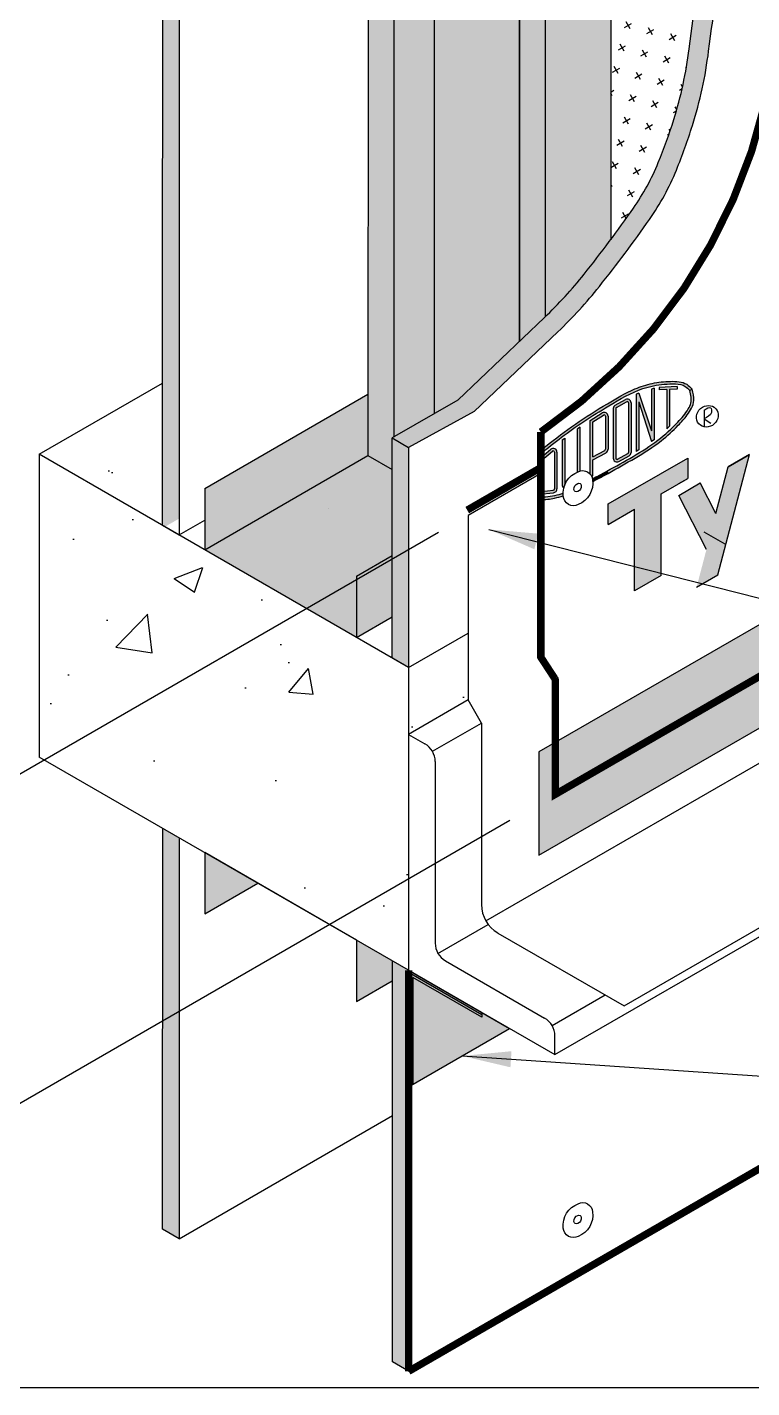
# Model space of a CAD drawing. Extents: x 0 to 51, y 0 to 66.
# Drawn here: x 11.48 to 20.35, y 35.42 to 52.07 of the extents above; entities that cross this region are included whole.
import ezdxf

# ---------------------------------------------------------------- set-up
doc = ezdxf.new("R2010")
doc.units = 0
doc.header["$LTSCALE"] = 1.5
doc.header["$MEASUREMENT"] = 0
doc.linetypes.add('DASHED', pattern=[0.75, 0.5, -0.25])
for name, color, linetype in [('DUPONTLOGO', 242, 'CONTINUOUS'), ('FASTENING', 7, 'CONTINUOUS'), ('FLASHING', 124, 'CONTINUOUS'), ('INSULATION', 40, 'CONTINUOUS'), ('SEALANT', 252, 'CONTINUOUS'), ('STRAIGHTFLASH', 253, 'CONTINUOUS'), ('STRUCTURE', 252, 'CONTINUOUS'), ('STRUCTURE_SHADING', 254, 'CONTINUOUS'), ('TEXT', 7, 'CONTINUOUS'), ('TITLE', 7, 'CONTINUOUS'), ('TYVEK', 160, 'DASHED'), ('TYVEK_TAPE', 130, 'CONTINUOUS'), ('TYVEK_TEXT', 182, 'CONTINUOUS')]:
    doc.layers.add(name, color=color, linetype=linetype)
doc.styles.add('DETAILS', font='sanss___.ttf', dxfattribs={"height": 1})
doc.dimstyles.new('TYVEKDETAILS', dxfattribs={"dimscale": 6, "dimtxt": 1.5, "dimasz": 0.1, "dimexe": 0.75, "dimexo": 0.75, "dimgap": 0.75, "dimtad": 0, "dimtih": 1, "dimtoh": 1, "dimdec": 4, "dimzin": 0, "dimtxsty": 'DETAILS', "dimcen": 0.0625, "dimazin": 3, "dimtfac": 1, "dimtdec": 4, "dimtofl": 0, "dimtmove": 0, "dimatfit": 3, "dimtolj": 1, "dimtzin": 0})

# ---------------------------------------------------------------- blocks, each defined once
blk = doc.blocks.new('A$C1409495A')
at = {"layer": 'DUPONTLOGO', "color": 242}
for p, q in [((0.234, 0.524), (0.234, 0)), ((0.234, 0.262), (0.441, 0.129))]:
    blk.add_line(p, q, dxfattribs=at)
blk.add_ellipse((0.334, 0.336), major_axis=(0.26, 0.232), ratio=0.903174, dxfattribs=at)
blk.add_spline([(0.234, 0.524), (0.435, 0.597), (0.456, 0.456), (0.234, 0.262)], degree=3, dxfattribs=at)

msp = doc.modelspace()

# ---------------------------------------------------------------- hatches: boundary and pattern name
at = {"layer": 'DUPONTLOGO'}
for points in [[(17.768, 46.888), (17.768, 46.847), (17.768, 46.847), (17.773, 46.851), (17.777, 46.855), (17.781, 46.859), (17.786, 46.863), (17.79, 46.867), (17.795, 46.871), (17.799, 46.875), (17.804, 46.879), (17.809, 46.883), (17.813, 46.886), (17.818, 46.89), (17.822, 46.894), (17.827, 46.898), (17.831, 46.902), (17.836, 46.906), (17.841, 46.91), (17.845, 46.914), (17.85, 46.917), (17.854, 46.921), (17.859, 46.925), (17.864, 46.929), (17.868, 46.933), (17.873, 46.936), (17.878, 46.94), (17.882, 46.944), (17.887, 46.948), (17.892, 46.951), (17.896, 46.955), (17.901, 46.959), (17.906, 46.963), (17.91, 46.966), (17.915, 46.97), (17.92, 46.974), (17.924, 46.977), (17.929, 46.981), (17.934, 46.985), (17.938, 46.988), (17.943, 46.992), (17.948, 46.996), (17.952, 46.999), (17.957, 47.003), (17.962, 47.006), (17.966, 47.01), (17.971, 47.014), (17.976, 47.017), (17.98, 47.021), (17.985, 47.024), (17.99, 47.028), (17.994, 47.031), (17.999, 47.035), (18.003, 47.039), (18.008, 47.042), (18.013, 47.046), (18.017, 47.049), (18.022, 47.053), (18.026, 47.056), (18.031, 47.06), (18.036, 47.063), (18.04, 47.066), (18.045, 47.07), (18.049, 47.073), (18.054, 47.077), (18.058, 47.08), (18.063, 47.084), (18.068, 47.087), (18.072, 47.091), (18.077, 47.094), (18.081, 47.097), (18.086, 47.101), (18.091, 47.104), (18.095, 47.108), (18.1, 47.111), (18.105, 47.114), (18.109, 47.118), (18.114, 47.121), (18.118, 47.124), (18.123, 47.128), (18.128, 47.131), (18.132, 47.134), (18.137, 47.138), (18.142, 47.141), (18.146, 47.144), (18.151, 47.148), (18.155, 47.151), (18.16, 47.154), (18.165, 47.158), (18.169, 47.161), (18.174, 47.164), (18.179, 47.167), (18.184, 47.171), (18.188, 47.174), (18.193, 47.177), (18.198, 47.18), (18.202, 47.184), (18.207, 47.187), (18.212, 47.19), (18.216, 47.193), (18.221, 47.197), (18.226, 47.2), (18.231, 47.203), (18.235, 47.206), (18.24, 47.209), (18.245, 47.213), (18.25, 47.216), (18.254, 47.219), (18.259, 47.222), (18.264, 47.225), (18.269, 47.229), (18.274, 47.232), (18.278, 47.235), (18.283, 47.238), (18.288, 47.241), (18.293, 47.244), (18.298, 47.248), (18.302, 47.251), (18.307, 47.254), (18.312, 47.257), (18.317, 47.26), (18.322, 47.263), (18.327, 47.267), (18.332, 47.27), (18.336, 47.273), (18.341, 47.276), (18.346, 47.279), (18.351, 47.282), (18.356, 47.285), (18.361, 47.288), (18.366, 47.292), (18.371, 47.295), (18.376, 47.298), (18.38, 47.301), (18.385, 47.304), (18.39, 47.307), (18.395, 47.31), (18.4, 47.313), (18.405, 47.316), (18.41, 47.32), (18.415, 47.323), (18.42, 47.326), (18.425, 47.329), (18.43, 47.332), (18.435, 47.335), (18.44, 47.338), (18.445, 47.341), (18.45, 47.344), (18.455, 47.347), (18.459, 47.35), (18.464, 47.353), (18.469, 47.357), (18.474, 47.36), (18.479, 47.363), (18.484, 47.366), (18.489, 47.369), (18.494, 47.372), (18.499, 47.375), (18.504, 47.378), (18.509, 47.381), (18.514, 47.384), (18.519, 47.387), (18.524, 47.39), (18.529, 47.393), (18.534, 47.396), (18.539, 47.399), (18.544, 47.402), (18.549, 47.406), (18.554, 47.409), (18.559, 47.412), (18.564, 47.415), (18.569, 47.418), (18.574, 47.421), (18.579, 47.424), (18.584, 47.427), (18.589, 47.43), (18.594, 47.433), (18.599, 47.436), (18.603, 47.438), (18.607, 47.441), (18.61, 47.443), (18.614, 47.445), (18.618, 47.447), (18.621, 47.449), (18.625, 47.452), (18.629, 47.454), (18.633, 47.456), (18.636, 47.458), (18.64, 47.46), (18.644, 47.463), (18.648, 47.465), (18.651, 47.467), (18.655, 47.469), (18.659, 47.471), (18.663, 47.474), (18.666, 47.476), (18.67, 47.478), (18.674, 47.48), (18.678, 47.482), (18.681, 47.485), (18.685, 47.487), (18.689, 47.489), (18.692, 47.491), (18.696, 47.493), (18.7, 47.495), (18.704, 47.498), (18.707, 47.5), (18.711, 47.502), (18.715, 47.504), (18.719, 47.506), (18.722, 47.508), (18.726, 47.51), (18.73, 47.513), (18.734, 47.515), (18.738, 47.517), (18.741, 47.519), (18.745, 47.521), (18.749, 47.523), (18.753, 47.525), (18.756, 47.527), (18.76, 47.529), (18.764, 47.531), (18.768, 47.533), (18.771, 47.536), (18.775, 47.538), (18.779, 47.54), (18.783, 47.542), (18.787, 47.544), (18.79, 47.546), (18.794, 47.548), (18.798, 47.55), (18.802, 47.552), (18.805, 47.554), (18.809, 47.556), (18.813, 47.558), (18.817, 47.56), (18.821, 47.562), (18.825, 47.564), (18.828, 47.566), (18.832, 47.568), (18.836, 47.569), (18.84, 47.571), (18.844, 47.573), (18.847, 47.575), (18.851, 47.577), (18.855, 47.579), (18.859, 47.581), (18.863, 47.583), (18.867, 47.585), (18.87, 47.586), (18.874, 47.588), (18.878, 47.59), (18.882, 47.592), (18.886, 47.594), (18.89, 47.595), (18.894, 47.597), (18.898, 47.599), (18.901, 47.601), (18.905, 47.603), (18.909, 47.604), (18.913, 47.606), (18.917, 47.608), (18.921, 47.609), (18.925, 47.611), (18.929, 47.613), (18.933, 47.614), (18.937, 47.616), (18.94, 47.618), (18.944, 47.619), (18.948, 47.621), (18.952, 47.623), (18.956, 47.624), (18.96, 47.626), (18.964, 47.627), (18.968, 47.629), (18.972, 47.63), (18.976, 47.632), (18.98, 47.633), (18.984, 47.635), (18.988, 47.636), (18.992, 47.638), (18.996, 47.639), (19, 47.641), (19.004, 47.642), (19.008, 47.644), (19.012, 47.645), (19.016, 47.646), (19.02, 47.648), (19.024, 47.649), (19.028, 47.651), (19.032, 47.652), (19.036, 47.653), (19.04, 47.654), (19.044, 47.656), (19.048, 47.657), (19.052, 47.658), (19.056, 47.659), (19.06, 47.661), (19.064, 47.662), (19.068, 47.663), (19.072, 47.664), (19.076, 47.665), (19.08, 47.666), (19.084, 47.667), (19.088, 47.669), (19.093, 47.67), (19.097, 47.671), (19.101, 47.672), (19.105, 47.673), (19.109, 47.674), (19.113, 47.675), (19.117, 47.676), (19.121, 47.677), (19.125, 47.678), (19.129, 47.678), (19.133, 47.679), (19.137, 47.68), (19.141, 47.681), (19.145, 47.682), (19.149, 47.683), (19.154, 47.684), (19.158, 47.684), (19.162, 47.685), (19.166, 47.686), (19.17, 47.687), (19.174, 47.687), (19.178, 47.688), (19.182, 47.689), (19.186, 47.69), (19.191, 47.69), (19.195, 47.691), (19.199, 47.692), (19.203, 47.692), (19.207, 47.693), (19.211, 47.693), (19.215, 47.694), (19.22, 47.694), (19.224, 47.695), (19.228, 47.696), (19.232, 47.696), (19.236, 47.697), (19.24, 47.697), (19.245, 47.698), (19.249, 47.698), (19.253, 47.698), (19.257, 47.699), (19.261, 47.699), (19.266, 47.7), (19.27, 47.7), (19.274, 47.7), (19.278, 47.701), (19.283, 47.701), (19.287, 47.701), (19.291, 47.702), (19.296, 47.702), (19.3, 47.702), (19.304, 47.703), (19.309, 47.703), (19.313, 47.703), (19.317, 47.703), (19.322, 47.704), (19.326, 47.704), (19.33, 47.704), (19.335, 47.704), (19.339, 47.705), (19.344, 47.705), (19.348, 47.705), (19.352, 47.705), (19.357, 47.705), (19.361, 47.706), (19.366, 47.706), (19.37, 47.706), (19.374, 47.706), (19.379, 47.706), (19.383, 47.706), (19.388, 47.706), (19.392, 47.706), (19.396, 47.706), (19.401, 47.706), (19.405, 47.705), (19.409, 47.705), (19.413, 47.705), (19.418, 47.705), (19.422, 47.705), (19.426, 47.704), (19.43, 47.704), (19.434, 47.704), (19.439, 47.703), (19.443, 47.703), (19.447, 47.702), (19.451, 47.702), (19.455, 47.701), (19.459, 47.701), (19.463, 47.7), (19.467, 47.699), (19.471, 47.699), (19.474, 47.698), (19.478, 47.697), (19.482, 47.696), (19.486, 47.695), (19.489, 47.694), (19.493, 47.693), (19.497, 47.692), (19.5, 47.691), (19.504, 47.69), (19.507, 47.688), (19.511, 47.687), (19.514, 47.686), (19.517, 47.684), (19.521, 47.683), (19.524, 47.681), (19.527, 47.68), (19.53, 47.678), (19.533, 47.676), (19.536, 47.675), (19.539, 47.673), (19.542, 47.671), (19.545, 47.669), (19.548, 47.666), (19.551, 47.664), (19.554, 47.662), (19.556, 47.659), (19.559, 47.657), (19.562, 47.654), (19.565, 47.652), (19.568, 47.649), (19.571, 47.646), (19.574, 47.643), (19.577, 47.64), (19.58, 47.637), (19.583, 47.634), (19.586, 47.631), (19.589, 47.628), (19.592, 47.625), (19.62, 47.641), (19.617, 47.644), (19.614, 47.647), (19.61, 47.651), (19.607, 47.654), (19.604, 47.657), (19.601, 47.66), (19.598, 47.663), (19.595, 47.666), (19.592, 47.669), (19.589, 47.672), (19.585, 47.675), (19.582, 47.678), (19.579, 47.681), (19.576, 47.684), (19.572, 47.687), (19.569, 47.69), (19.565, 47.692), (19.562, 47.695), (19.558, 47.697), (19.555, 47.7), (19.551, 47.702), (19.548, 47.704), (19.544, 47.706), (19.54, 47.708), (19.536, 47.71), (19.532, 47.712), (19.529, 47.714), (19.525, 47.715), (19.521, 47.717), (19.517, 47.718), (19.513, 47.72), (19.508, 47.721), (19.504, 47.722), (19.5, 47.724), (19.496, 47.725), (19.492, 47.726), (19.488, 47.727), (19.483, 47.728), (19.479, 47.729), (19.475, 47.73), (19.47, 47.73), (19.466, 47.731), (19.461, 47.732), (19.457, 47.732), (19.453, 47.733), (19.448, 47.733), (19.444, 47.734), (19.439, 47.734), (19.435, 47.735), (19.43, 47.735), (19.426, 47.735), (19.421, 47.735), (19.416, 47.736), (19.412, 47.736), (19.407, 47.736), (19.403, 47.736), (19.398, 47.736), (19.394, 47.736), (19.389, 47.736), (19.384, 47.736), (19.38, 47.736), (19.375, 47.736), (19.371, 47.736), (19.366, 47.736), (19.362, 47.736), (19.357, 47.736), (19.352, 47.736), (19.348, 47.736), (19.343, 47.735), (19.339, 47.735), (19.334, 47.735), (19.33, 47.735), (19.325, 47.735), (19.321, 47.735), (19.317, 47.734), (19.312, 47.734), (19.308, 47.734), (19.303, 47.734), (19.299, 47.733), (19.294, 47.733), (19.29, 47.733), (19.286, 47.733), (19.281, 47.732), (19.277, 47.732), (19.272, 47.732), (19.268, 47.731), (19.264, 47.731), (19.259, 47.73), (19.255, 47.73), (19.251, 47.73), (19.246, 47.729), (19.242, 47.729), (19.238, 47.728), (19.233, 47.728), (19.229, 47.727), (19.225, 47.727), (19.22, 47.726), (19.216, 47.726), (19.212, 47.725), (19.208, 47.725), (19.203, 47.724), (19.199, 47.723), (19.195, 47.723), (19.19, 47.722), (19.186, 47.721), (19.182, 47.721), (19.178, 47.72), (19.173, 47.719), (19.169, 47.719), (19.165, 47.718), (19.161, 47.717), (19.156, 47.716), (19.152, 47.715), (19.148, 47.715), (19.144, 47.714), (19.139, 47.713), (19.135, 47.712), (19.131, 47.711), (19.127, 47.71), (19.122, 47.709), (19.118, 47.708), (19.114, 47.707), (19.11, 47.706), (19.105, 47.705), (19.101, 47.704), (19.097, 47.703), (19.093, 47.702), (19.089, 47.701), (19.084, 47.7), (19.08, 47.699), (19.076, 47.698), (19.072, 47.697), (19.067, 47.695), (19.063, 47.694), (19.059, 47.693), (19.055, 47.692), (19.051, 47.69), (19.046, 47.689), (19.042, 47.688), (19.038, 47.687), (19.034, 47.685), (19.03, 47.684), (19.026, 47.683), (19.021, 47.681), (19.017, 47.68), (19.013, 47.679), (19.009, 47.677), (19.005, 47.676), (19.001, 47.674), (18.996, 47.673), (18.992, 47.671), (18.988, 47.67), (18.984, 47.668), (18.98, 47.667), (18.976, 47.665), (18.972, 47.664), (18.968, 47.662), (18.963, 47.661), (18.959, 47.659), (18.955, 47.657), (18.951, 47.656), (18.947, 47.654), (18.943, 47.653), (18.939, 47.651), (18.935, 47.649), (18.931, 47.648), (18.927, 47.646), (18.923, 47.644), (18.919, 47.643), (18.915, 47.641), (18.91, 47.639), (18.906, 47.637), (18.902, 47.636), (18.898, 47.634), (18.894, 47.632), (18.89, 47.63), (18.886, 47.628), (18.882, 47.627), (18.878, 47.625), (18.874, 47.623), (18.871, 47.621), (18.867, 47.619), (18.863, 47.617), (18.859, 47.616), (18.855, 47.614), (18.851, 47.612), (18.847, 47.61), (18.843, 47.608), (18.839, 47.606), (18.835, 47.604), (18.831, 47.602), (18.827, 47.6), (18.823, 47.598), (18.819, 47.596), (18.815, 47.594), (18.812, 47.592), (18.808, 47.59), (18.804, 47.588), (18.8, 47.586), (18.796, 47.584), (18.792, 47.582), (18.788, 47.58), (18.784, 47.578), (18.78, 47.576), (18.777, 47.574), (18.773, 47.572), (18.769, 47.57), (18.765, 47.568), (18.761, 47.566), (18.757, 47.564), (18.754, 47.562), (18.75, 47.559), (18.746, 47.557), (18.742, 47.555), (18.738, 47.553), (18.734, 47.551), (18.731, 47.549), (18.727, 47.547), (18.723, 47.545), (18.719, 47.542), (18.715, 47.54), (18.712, 47.538), (18.708, 47.536), (18.704, 47.534), (18.7, 47.532), (18.696, 47.529), (18.692, 47.527), (18.689, 47.525), (18.685, 47.523), (18.681, 47.521), (18.677, 47.519), (18.674, 47.516), (18.67, 47.514), (18.666, 47.512), (18.662, 47.51), (18.658, 47.508), (18.655, 47.505), (18.651, 47.503), (18.647, 47.501), (18.643, 47.499), (18.64, 47.496), (18.636, 47.494), (18.632, 47.492), (18.628, 47.49), (18.624, 47.488), (18.621, 47.485), (18.617, 47.483), (18.613, 47.481), (18.609, 47.479), (18.606, 47.476), (18.602, 47.474), (18.598, 47.472), (18.594, 47.47), (18.591, 47.467), (18.587, 47.465), (18.583, 47.463), (18.578, 47.46), (18.573, 47.457), (18.568, 47.454), (18.563, 47.451), (18.558, 47.448), (18.553, 47.445), (18.548, 47.441), (18.543, 47.438), (18.538, 47.435), (18.533, 47.432), (18.528, 47.429), (18.523, 47.426), (18.518, 47.423), (18.513, 47.42), (18.508, 47.417), (18.503, 47.414), (18.498, 47.411), (18.493, 47.408), (18.488, 47.405), (18.483, 47.402), (18.478, 47.398), (18.473, 47.395), (18.468, 47.392), (18.463, 47.389), (18.458, 47.386), (18.453, 47.383), (18.448, 47.38), (18.443, 47.377), (18.438, 47.374), (18.433, 47.371), (18.428, 47.368), (18.423, 47.364), (18.418, 47.361), (18.413, 47.358), (18.408, 47.355), (18.403, 47.352), (18.398, 47.349), (18.393, 47.346), (18.388, 47.343), (18.383, 47.34), (18.378, 47.336), (18.373, 47.333), (18.368, 47.33), (18.363, 47.327), (18.358, 47.324), (18.354, 47.321), (18.349, 47.318), (18.344, 47.315), (18.339, 47.311), (18.334, 47.308), (18.329, 47.305), (18.324, 47.302), (18.319, 47.299), (18.314, 47.296), (18.309, 47.293), (18.304, 47.289), (18.3, 47.286), (18.295, 47.283), (18.29, 47.28), (18.285, 47.277), (18.28, 47.273), (18.275, 47.27), (18.27, 47.267), (18.265, 47.264), (18.261, 47.261), (18.256, 47.258), (18.251, 47.254), (18.246, 47.251), (18.241, 47.248), (18.236, 47.245), (18.232, 47.241), (18.227, 47.238), (18.222, 47.235), (18.217, 47.232), (18.212, 47.229), (18.208, 47.225), (18.203, 47.222), (18.198, 47.219), (18.193, 47.215), (18.189, 47.212), (18.184, 47.209), (18.179, 47.206), (18.174, 47.202), (18.17, 47.199), (18.165, 47.196), (18.16, 47.193), (18.155, 47.189), (18.151, 47.186), (18.146, 47.183), (18.141, 47.179), (18.137, 47.176), (18.132, 47.173), (18.127, 47.169), (18.123, 47.166), (18.118, 47.163), (18.113, 47.159), (18.109, 47.156), (18.104, 47.153), (18.099, 47.149), (18.095, 47.146), (18.09, 47.142), (18.085, 47.139), (18.081, 47.136), (18.076, 47.132), (18.071, 47.129), (18.067, 47.125), (18.062, 47.122), (18.057, 47.118), (18.053, 47.115), (18.048, 47.112), (18.044, 47.108), (18.039, 47.105), (18.034, 47.101), (18.03, 47.098), (18.025, 47.094), (18.02, 47.091), (18.016, 47.087), (18.011, 47.084), (18.007, 47.08), (18.002, 47.077), (17.997, 47.073), (17.993, 47.07), (17.988, 47.066), (17.983, 47.063), (17.979, 47.059), (17.974, 47.055), (17.97, 47.052), (17.965, 47.048), (17.96, 47.045), (17.956, 47.041), (17.951, 47.037), (17.947, 47.034), (17.942, 47.03), (17.937, 47.027), (17.933, 47.023), (17.928, 47.019), (17.923, 47.016), (17.919, 47.012), (17.914, 47.008), (17.91, 47.005), (17.905, 47.001), (17.9, 46.997), (17.896, 46.993), (17.891, 46.99), (17.886, 46.986), (17.882, 46.982), (17.877, 46.979), (17.872, 46.975), (17.868, 46.971), (17.863, 46.967), (17.858, 46.963), (17.854, 46.96), (17.849, 46.956), (17.844, 46.952), (17.84, 46.948), (17.835, 46.944), (17.83, 46.94), (17.826, 46.937), (17.821, 46.933), (17.816, 46.929), (17.811, 46.925), (17.807, 46.921), (17.802, 46.917), (17.797, 46.913), (17.793, 46.909), (17.788, 46.905), (17.783, 46.901), (17.778, 46.897), (17.774, 46.893), (17.769, 46.889)], [(18.935, 46.876), (18.966, 46.896), (18.966, 47.484), (19.123, 47), (19.154, 47.02), (19.154, 47.652), (19.123, 47.642), (19.123, 47.129), (18.966, 47.591), (18.935, 47.581)], [(19.343, 47.637), (19.435, 47.641), (19.435, 47.672), (19.216, 47.662), (19.216, 47.631), (19.311, 47.635), (19.311, 47.157), (19.343, 47.187)]]:
    msp.add_hatch(color=256, dxfattribs=at).paths.add_polyline_path(points)
h = msp.add_hatch(color=256, dxfattribs=at)
edge = h.paths.add_edge_path()
edge.add_spline(control_points=[(19.62, 47.641), (19.633, 47.593), (19.663, 47.482), (19.568, 47.326), (19.427, 47.17), (19.221, 46.979), (18.925, 46.795), (18.702, 46.671), (18.591, 46.61)], knot_values=[0, 0, 0, 0, 0.071407, 0.167973, 0.251697, 0.391689, 0.584619, 0.774344, 0.774344, 0.774344, 0.774344], degree=3, periodic=0)
edge.add_line((18.591, 46.61), (18.576, 46.637))
edge.add_spline(control_points=[(18.576, 46.637), (18.791, 46.756), (19.009, 46.87), (19.288, 47.083), (19.37, 47.159), (19.492, 47.287), (19.538, 47.34), (19.601, 47.447), (19.615, 47.492), (19.606, 47.569), (19.599, 47.596), (19.592, 47.625)], knot_values=[0.000251, 0.000251, 0.000251, 0.000251, 0.36813, 0.36813, 0.535334, 0.535334, 0.640047, 0.640047, 0.727343, 0.727343, 0.770536, 0.770536, 0.770536, 0.770536], degree=3, periodic=0)
edge.add_line((19.592, 47.625), (19.62, 47.641))
h = msp.add_hatch(color=256, dxfattribs=at)
h.paths.add_polyline_path([(18.873, 47.473, 0.570599), (18.803, 47.514), (18.678, 47.446, 0.2734), (18.654, 47.404), (18.654, 46.796, 0.573672), (18.724, 46.755), (18.849, 46.825, 0.270913), (18.873, 46.866)])
h.paths.add_polyline_path([(18.685, 46.796, 0.573672), (18.708, 46.782), (18.833, 46.852, 0.270913), (18.841, 46.866), (18.841, 47.473, 0.570599), (18.818, 47.487), (18.693, 47.418, 0.2734), (18.685, 47.404)], flags=16)
h = msp.add_hatch(color=256, dxfattribs=at)
h.paths.add_polyline_path([(18.404, 46.811), (18.552, 46.891, 0.275801), (18.56, 46.905), (18.56, 47.31, 0.588096), (18.536, 47.324), (18.404, 47.241)], flags=16)
edge = h.paths.add_edge_path()
edge.add_arc((18.281, 46.525), 0.119, 23.7291, 39.8999)
edge.add_line((18.373, 46.601), (18.373, 47.259))
edge.add_line((18.373, 47.259), (18.52, 47.35))
edge.add_arc((18.544, 47.31), 0.0469, 0, 121.8384, ccw=False)
edge.add_line((18.591, 47.31), (18.591, 46.905))
edge.add_arc((18.544, 46.905), 0.0469, 298.3244, 360, ccw=False)
edge.add_line((18.567, 46.863), (18.404, 46.776))
edge.add_line((18.404, 46.776), (18.404, 46.58))
edge.add_line((18.404, 46.58), (18.39, 46.573))
h = msp.add_hatch(color=256, dxfattribs=at)
edge = h.paths.add_edge_path()
edge.add_arc((18.325, 46.364), 0.284, 110.2119, 112.5063)
edge.add_line((18.216, 46.626), (18.216, 47.155))
edge.add_line((18.216, 47.155), (18.248, 47.177))
edge.add_line((18.248, 47.177), (18.248, 46.639))
edge.add_arc((18.281, 46.525), 0.119, 106.5361, 117.2913)
edge = h.paths.add_edge_path()
edge.add_arc((18.325, 46.364), 0.284, 158.792, 166.3276)
edge.add_arc((18.076, 46.47), 0.0469, 180, 235.5799, ccw=False)
edge.add_line((18.029, 46.47), (18.029, 47.019))
edge.add_line((18.029, 47.019), (18.06, 47.041))
edge.add_line((18.06, 47.041), (18.06, 46.47))
edge.add_arc((18.076, 46.47), 0.0156, 180, 191.3835)
h = msp.add_hatch(color=256, dxfattribs=at)
h.paths.add_polyline_path([(17.966, 46.869, 0.63901), (17.889, 46.905), (17.748, 46.785), (17.748, 46.354), (17.925, 46.373, 0.382353), (17.966, 46.42)])
h.paths.add_polyline_path([(17.935, 46.42, -0.382353), (17.921, 46.404), (17.779, 46.389), (17.779, 46.77), (17.909, 46.881, -0.63901), (17.935, 46.869)], flags=16)
h = msp.add_hatch(color=256, dxfattribs=at)
edge = h.paths.add_edge_path()
edge.add_arc((18.128, 46.488), 0.275, 4.4, 8.959)
edge.add_arc((18.281, 46.525), 0.119, 2.7087, 8.2804)
edge.add_line((18.399, 46.542), (18.4, 46.543))
edge.add_line((18.4, 46.543), (18.402, 46.544))
edge.add_line((18.402, 46.544), (18.404, 46.545))
edge.add_line((18.404, 46.545), (18.406, 46.546))
edge.add_line((18.406, 46.546), (18.409, 46.547))
edge.add_line((18.409, 46.547), (18.411, 46.548))
edge.add_line((18.411, 46.548), (18.413, 46.549))
edge.add_line((18.413, 46.549), (18.415, 46.55))
edge.add_line((18.415, 46.55), (18.417, 46.551))
edge.add_line((18.417, 46.551), (18.419, 46.553))
edge.add_line((18.419, 46.553), (18.421, 46.554))
edge.add_line((18.421, 46.554), (18.423, 46.555))
edge.add_line((18.423, 46.555), (18.425, 46.556))
edge.add_line((18.425, 46.556), (18.427, 46.557))
edge.add_line((18.427, 46.557), (18.429, 46.558))
edge.add_line((18.429, 46.558), (18.431, 46.559))
edge.add_line((18.431, 46.559), (18.434, 46.56))
edge.add_line((18.434, 46.56), (18.436, 46.562))
edge.add_line((18.436, 46.562), (18.438, 46.563))
edge.add_line((18.438, 46.563), (18.44, 46.564))
edge.add_line((18.44, 46.564), (18.442, 46.565))
edge.add_line((18.442, 46.565), (18.444, 46.566))
edge.add_line((18.444, 46.566), (18.446, 46.567))
edge.add_line((18.446, 46.567), (18.448, 46.568))
edge.add_line((18.448, 46.568), (18.45, 46.569))
edge.add_line((18.45, 46.569), (18.452, 46.571))
edge.add_line((18.452, 46.571), (18.454, 46.572))
edge.add_line((18.454, 46.572), (18.457, 46.573))
edge.add_line((18.457, 46.573), (18.459, 46.574))
edge.add_line((18.459, 46.574), (18.461, 46.575))
edge.add_line((18.461, 46.575), (18.463, 46.576))
edge.add_line((18.463, 46.576), (18.465, 46.577))
edge.add_line((18.465, 46.577), (18.467, 46.578))
edge.add_line((18.467, 46.578), (18.469, 46.579))
edge.add_line((18.469, 46.579), (18.471, 46.581))
edge.add_line((18.471, 46.581), (18.473, 46.582))
edge.add_line((18.473, 46.582), (18.475, 46.583))
edge.add_line((18.475, 46.583), (18.478, 46.584))
edge.add_line((18.478, 46.584), (18.48, 46.585))
edge.add_line((18.48, 46.585), (18.482, 46.586))
edge.add_line((18.482, 46.586), (18.484, 46.587))
edge.add_line((18.484, 46.587), (18.486, 46.588))
edge.add_line((18.486, 46.588), (18.488, 46.59))
edge.add_line((18.488, 46.59), (18.49, 46.591))
edge.add_line((18.49, 46.591), (18.492, 46.592))
edge.add_line((18.492, 46.592), (18.494, 46.593))
edge.add_line((18.494, 46.593), (18.496, 46.594))
edge.add_line((18.496, 46.594), (18.499, 46.595))
edge.add_line((18.499, 46.595), (18.501, 46.596))
edge.add_line((18.501, 46.596), (18.503, 46.598))
edge.add_line((18.503, 46.598), (18.505, 46.599))
edge.add_line((18.505, 46.599), (18.507, 46.6))
edge.add_line((18.507, 46.6), (18.509, 46.601))
edge.add_line((18.509, 46.601), (18.511, 46.602))
edge.add_line((18.511, 46.602), (18.513, 46.603))
edge.add_line((18.513, 46.603), (18.515, 46.604))
edge.add_line((18.515, 46.604), (18.517, 46.605))
edge.add_line((18.517, 46.605), (18.52, 46.607))
edge.add_line((18.52, 46.607), (18.522, 46.608))
edge.add_line((18.522, 46.608), (18.524, 46.609))
edge.add_line((18.524, 46.609), (18.526, 46.61))
edge.add_line((18.526, 46.61), (18.528, 46.611))
edge.add_line((18.528, 46.611), (18.53, 46.612))
edge.add_line((18.53, 46.612), (18.532, 46.613))
edge.add_line((18.532, 46.613), (18.534, 46.614))
edge.add_line((18.534, 46.614), (18.536, 46.616))
edge.add_line((18.536, 46.616), (18.539, 46.617))
edge.add_line((18.539, 46.617), (18.541, 46.618))
edge.add_line((18.541, 46.618), (18.543, 46.619))
edge.add_line((18.543, 46.619), (18.545, 46.62))
edge.add_line((18.545, 46.62), (18.547, 46.621))
edge.add_line((18.547, 46.621), (18.549, 46.622))
edge.add_line((18.549, 46.622), (18.551, 46.624))
edge.add_line((18.551, 46.624), (18.553, 46.625))
edge.add_line((18.553, 46.625), (18.555, 46.626))
edge.add_line((18.555, 46.626), (18.558, 46.627))
edge.add_line((18.558, 46.627), (18.56, 46.628))
edge.add_line((18.56, 46.628), (18.562, 46.629))
edge.add_line((18.562, 46.629), (18.564, 46.63))
edge.add_line((18.564, 46.63), (18.566, 46.631))
edge.add_line((18.566, 46.631), (18.568, 46.633))
edge.add_line((18.568, 46.633), (18.57, 46.634))
edge.add_line((18.57, 46.634), (18.572, 46.635))
edge.add_line((18.572, 46.635), (18.574, 46.636))
edge.add_line((18.574, 46.636), (18.576, 46.637))
edge.add_line((18.576, 46.637), (18.591, 46.61))
edge.add_line((18.591, 46.61), (18.589, 46.608))
edge.add_line((18.589, 46.608), (18.587, 46.607))
edge.add_line((18.587, 46.607), (18.585, 46.606))
edge.add_line((18.585, 46.606), (18.583, 46.605))
edge.add_line((18.583, 46.605), (18.581, 46.604))
edge.add_line((18.581, 46.604), (18.579, 46.603))
edge.add_line((18.579, 46.603), (18.576, 46.602))
edge.add_line((18.576, 46.602), (18.574, 46.6))
edge.add_line((18.574, 46.6), (18.572, 46.599))
edge.add_line((18.572, 46.599), (18.57, 46.598))
edge.add_line((18.57, 46.598), (18.568, 46.597))
edge.add_line((18.568, 46.597), (18.566, 46.596))
edge.add_line((18.566, 46.596), (18.564, 46.595))
edge.add_line((18.564, 46.595), (18.562, 46.594))
edge.add_line((18.562, 46.594), (18.56, 46.593))
edge.add_line((18.56, 46.593), (18.558, 46.591))
edge.add_line((18.558, 46.591), (18.555, 46.59))
edge.add_line((18.555, 46.59), (18.553, 46.589))
edge.add_line((18.553, 46.589), (18.551, 46.588))
edge.add_line((18.551, 46.588), (18.549, 46.587))
edge.add_line((18.549, 46.587), (18.547, 46.586))
edge.add_line((18.547, 46.586), (18.545, 46.585))
edge.add_line((18.545, 46.585), (18.543, 46.584))
edge.add_line((18.543, 46.584), (18.541, 46.582))
edge.add_line((18.541, 46.582), (18.539, 46.581))
edge.add_line((18.539, 46.581), (18.536, 46.58))
edge.add_line((18.536, 46.58), (18.534, 46.579))
edge.add_line((18.534, 46.579), (18.532, 46.578))
edge.add_line((18.532, 46.578), (18.53, 46.577))
edge.add_line((18.53, 46.577), (18.528, 46.576))
edge.add_line((18.528, 46.576), (18.526, 46.575))
edge.add_line((18.526, 46.575), (18.524, 46.573))
edge.add_line((18.524, 46.573), (18.522, 46.572))
edge.add_line((18.522, 46.572), (18.52, 46.571))
edge.add_line((18.52, 46.571), (18.518, 46.57))
edge.add_line((18.518, 46.57), (18.515, 46.569))
edge.add_line((18.515, 46.569), (18.513, 46.568))
edge.add_line((18.513, 46.568), (18.511, 46.567))
edge.add_line((18.511, 46.567), (18.509, 46.566))
edge.add_line((18.509, 46.566), (18.507, 46.564))
edge.add_line((18.507, 46.564), (18.505, 46.563))
edge.add_line((18.505, 46.563), (18.503, 46.562))
edge.add_line((18.503, 46.562), (18.501, 46.561))
edge.add_line((18.501, 46.561), (18.499, 46.56))
edge.add_line((18.499, 46.56), (18.497, 46.559))
edge.add_line((18.497, 46.559), (18.494, 46.558))
edge.add_line((18.494, 46.558), (18.492, 46.557))
edge.add_line((18.492, 46.557), (18.49, 46.555))
edge.add_line((18.49, 46.555), (18.488, 46.554))
edge.add_line((18.488, 46.554), (18.486, 46.553))
edge.add_line((18.486, 46.553), (18.484, 46.552))
edge.add_line((18.484, 46.552), (18.482, 46.551))
edge.add_line((18.482, 46.551), (18.48, 46.55))
edge.add_line((18.48, 46.55), (18.478, 46.549))
edge.add_line((18.478, 46.549), (18.476, 46.548))
edge.add_line((18.476, 46.548), (18.473, 46.546))
edge.add_line((18.473, 46.546), (18.471, 46.545))
edge.add_line((18.471, 46.545), (18.469, 46.544))
edge.add_line((18.469, 46.544), (18.467, 46.543))
edge.add_line((18.467, 46.543), (18.465, 46.542))
edge.add_line((18.465, 46.542), (18.463, 46.541))
edge.add_line((18.463, 46.541), (18.461, 46.54))
edge.add_line((18.461, 46.54), (18.459, 46.539))
edge.add_line((18.459, 46.539), (18.457, 46.537))
edge.add_line((18.457, 46.537), (18.455, 46.536))
edge.add_line((18.455, 46.536), (18.452, 46.535))
edge.add_line((18.452, 46.535), (18.45, 46.534))
edge.add_line((18.45, 46.534), (18.448, 46.533))
edge.add_line((18.448, 46.533), (18.446, 46.532))
edge.add_line((18.446, 46.532), (18.444, 46.531))
edge.add_line((18.444, 46.531), (18.442, 46.53))
edge.add_line((18.442, 46.53), (18.44, 46.529))
edge.add_line((18.44, 46.529), (18.438, 46.527))
edge.add_line((18.438, 46.527), (18.436, 46.526))
edge.add_line((18.436, 46.526), (18.434, 46.525))
edge.add_line((18.434, 46.525), (18.432, 46.524))
edge.add_line((18.432, 46.524), (18.43, 46.523))
edge.add_line((18.43, 46.523), (18.427, 46.522))
edge.add_line((18.427, 46.522), (18.425, 46.521))
edge.add_line((18.425, 46.521), (18.423, 46.52))
edge.add_line((18.423, 46.52), (18.421, 46.519))
edge.add_line((18.421, 46.519), (18.419, 46.517))
edge.add_line((18.419, 46.517), (18.417, 46.516))
edge.add_line((18.417, 46.516), (18.415, 46.515))
edge.add_line((18.415, 46.515), (18.413, 46.514))
edge.add_line((18.413, 46.514), (18.411, 46.513))
edge.add_line((18.411, 46.513), (18.409, 46.512))
edge.add_line((18.409, 46.512), (18.407, 46.511))
edge.add_line((18.407, 46.511), (18.405, 46.51))
edge.add_line((18.405, 46.51), (18.403, 46.509))
h = msp.add_hatch(color=256, dxfattribs=at)
edge = h.paths.add_edge_path()
edge.add_arc((18.325, 46.364), 0.284, 179.2009, 185.7769, ccw=False)
edge.add_spline(control_points=[(18.041, 46.368), (18.025, 46.363), (18.009, 46.357), (17.925, 46.334), (17.841, 46.319), (17.769, 46.321)], knot_values=[0.149047, 0.149047, 0.149047, 0.149047, 0.174821, 0.174821, 0.276255, 0.276255, 0.276255, 0.276255], degree=3, periodic=0)
edge.add_line((17.769, 46.321), (17.768, 46.29))
edge.add_spline(control_points=[(17.768, 46.29), (17.823, 46.288), (17.924, 46.301), (18.009, 46.324), (18.043, 46.336)], knot_values=[0.297775, 0.297775, 0.297775, 0.297775, 0.439611, 0.543437, 0.543437, 0.543437, 0.543437], degree=3, periodic=0)
at = {"layer": 'INSULATION'}
h = msp.add_hatch(dxfattribs=at)
h.set_pattern_fill('CROSS', color=256, scale=0.8, angle=30, style=0)
h.set_pattern_definition([(30, (45.97316, 3.78983), (0.0732051, 0.2732051), [0.1, -0.3]), (120, (46.04146, 3.77153), (-0.2732051, 0.0732051), [0.1, -0.3])])
h.paths.add_polyline_path([(19.584, 51.807, -0.020731), (19.833, 53.293, -0.03673), (20.097, 54.208), (18.623, 52.891), (18.623, 49.469, 0.007628), (18.902, 49.856, 0.055655), (19.206, 50.414, 0.020914), (19.395, 50.94, 0.044799)])
at = {"layer": 'STRAIGHTFLASH', "linetype": 'CONTINUOUS'}
msp.add_hatch(color=256, dxfattribs=at).paths.add_polyline_path([(16.15, 40.528), (16.15, 39.101), (17.385, 39.815)])
at = {"layer": 'STRUCTURE'}
h = msp.add_hatch(dxfattribs=at)
h.set_pattern_fill('AR-SAND', color=256, scale=0.25, style=0)
h.set_pattern_definition([(37.5, (53.89444, 3.4963), (-0.0157483, 0.481706), [0, -0.38, 0, -0.425, 0, -0.40625]), (7.5, (53.89444, 3.4963), (0.442444, 0.7055365), [0, -0.205, 0, -0.3425, 0, -0.13125]), (327.5, (53.58694, 3.4963), (0.7785355, 0.0014148), [0, -0.125, 0, -0.45, 0, -0.5875]), (317.5, (53.58694, 3.4963), (0.7515317, 0.219419), [0, -0.0625, 0, -0.295, 0, -0.3375])])
h.paths.add_polyline_path([(13.34, 54.844), (13.14, 54.959), (13.136, 45.974), (13.167, 45.956), (13.34, 46.056)])
h.paths.add_polyline_path([(26.399, 62.384), (26.192, 62.495), (13.14, 54.959), (13.34, 54.844)])
h.paths.add_polyline_path([(19.099, 49.719, 0.055655), (19.428, 50.323, 0.020914), (19.624, 50.869, 0.044799), (19.822, 51.777, -0.020731), (20.068, 53.244, -0.04506), (20.398, 54.319, -0.06032), (20.867, 55.162, -0.022567), (22.071, 56.678), (21.845, 56.784, 0.021775), (20.673, 55.303, 0.0603), (20.175, 54.41, 0.04506), (19.833, 53.293, 0.020731), (19.584, 51.807, -0.044799), (19.395, 50.94, -0.020914), (19.206, 50.414, -0.055655), (18.902, 49.856, -0.016125), (18.298, 49.048, -0.033704), (17.812, 48.518), (16.753, 47.507), (15.95, 47.044), (16.15, 46.928), (16.953, 47.366), (17.978, 48.344, 0.033704), (18.485, 48.898, 0.016125)])
h.paths.add_polyline_path([(29.183, 60.785), (28.964, 60.903), (21.845, 56.784), (22.071, 56.678)])
h.paths.add_polyline_path([(16.15, 46.928), (15.95, 47.044), (15.949, 45.234), (16.15, 45.35)])
h.paths.add_polyline_path([(16.15, 45.35), (15.949, 45.234), (15.949, 44.35), (16.15, 44.233)])
h.paths.add_polyline_path([(16.15, 40.528), (15.954, 40.641), (15.952, 35.734), (16.15, 35.619)])
h.paths.add_polyline_path([(13.34, 42.15), (13.14, 42.266), (13.138, 37.358), (13.34, 37.242)])
h = msp.add_hatch(dxfattribs=at)
h.set_pattern_fill('AR-CONC', color=256, scale=0.5, style=0)
h.set_pattern_definition([(50, (53.8944, 3.4963), (3.5863, -0.31376), [0.375, -4.125]), (355, (53.8944, 3.4963), (-0.69376, 3.76096), [0.3, -3.3]), (100.4514, (54.1933, 3.47), (2.89255, 3.4472), [0.3187, -3.50571]), (46.184, (53.8944, 4.4963), (5.3362, -0.8276), [0.5625, -6.1875]), (96.636, (54.339, 4.4273), (4.6733, 4.8706), [0.47805, -5.25856]), (351.184, (53.8944, 4.4963), (4.6733, 4.8706), [0.45, -4.95]), (21, (54.3944, 4.2463), (2.98454, -2.0131), [0.375, -4.125]), (326, (54.3944, 4.2463), (1.21658, 3.62575), [0.3, -3.3]), (71.4514, (54.643, 4.0785), (4.20111, 1.61265), [0.3187, -3.50571]), (37.5, (53.8944, 3.4963), (0.0608, 1.66447), [0, -3.26, 0, -3.35, 0, -3.3125]), (7.5, (53.8944, 3.4963), (1.31535, 1.97206), [0, -1.91, 0, -3.185, 0, -1.2625]), (327.5, (52.7794, 3.4963), (2.669112, -0.112774), [0, -1.25, 0, -3.9, 0, -5.175]), (317.5, (52.2794, 3.4963), (2.91593, 0.500525), [0, -1.625, 0, -2.59, 0, -3.675])])
h.paths.add_polyline_path([(13.167, 45.956), (11.629, 45.068), (11.629, 43.138), (11.974, 42.939), (15.183, 44.792)])
h.paths.add_polyline_path([(11.629, 46.844), (11.629, 45.068), (13.167, 45.956), (13.136, 45.974)])
h.paths.add_polyline_path([(13.137, 47.714), (11.629, 46.844), (13.136, 45.974)])
h.paths.add_polyline_path([(16.15, 44.233), (15.183, 44.792), (11.974, 42.939), (16.15, 40.528), (16.15, 43.415)])
h.paths.add_polyline_path([(16.88, 44.655), (16.15, 44.233), (16.15, 43.415), (16.88, 43.836)])
at = {"layer": 'STRUCTURE_SHADING'}
h = msp.add_hatch(color=256, dxfattribs=at)
h.paths.add_polyline_path([(15.949, 45.604), (15.512, 45.352), (15.512, 44.602), (15.949, 44.854)])
h.paths.add_polyline_path([(15.651, 46.828), (15.652, 47.578), (13.654, 46.425), (13.654, 45.675)])
h.paths.add_polyline_path([(15.968, 53.497), (15.655, 53.677), (15.651, 46.828), (15.95, 46.656), (15.95, 47.044), (15.968, 47.054)])
h.paths.add_polyline_path([(16.467, 54.146), (15.655, 53.677), (15.968, 53.497), (15.968, 47.054), (16.467, 47.342)])
h.paths.add_polyline_path([(17.508, 52.608), (17.82, 52.427), (18.623, 52.891), (16.476, 54.141), (16.467, 54.133), (16.467, 47.342), (16.753, 47.507), (17.505, 48.225)])
h.paths.add_polyline_path([(17.82, 52.427), (17.508, 52.608), (17.508, 48.227), (17.812, 48.518, 0.000526), (17.82, 48.525)], flags=17)
h.paths.add_polyline_path([(18.623, 52.891), (17.82, 52.427), (17.82, 50.124), (17.82, 48.525, 0.033177), (18.298, 49.048, 0.008495), (18.623, 49.469)])
h = msp.add_hatch(color=256, dxfattribs=at)
h.paths.add_polyline_path([(15.95, 46.656), (15.651, 46.828), (13.654, 45.675), (14.902, 44.954), (15.512, 45.307), (15.512, 45.352), (15.949, 45.604)])
h.paths.add_polyline_path([(15.512, 45.307), (14.902, 44.954), (15.512, 44.602)])
h.paths.add_polyline_path([(13.654, 41.969), (13.654, 41.219), (14.303, 41.594)])
h.paths.add_polyline_path([(15.954, 40.641), (15.512, 40.896), (15.512, 40.146), (15.954, 40.401)])
at = {"layer": 'TYVEK_TAPE'}
msp.add_hatch(color=256, dxfattribs=at).paths.add_polyline_path([(21.723, 45.498), (17.744, 43.2), (17.744, 41.936), (21.723, 44.233)])
at = {"layer": 'TYVEK_TEXT'}
for points in [[(18.916, 46.172), (18.916, 45.172), (19.241, 45.36), (19.241, 46.36), (19.566, 46.547), (19.566, 46.797), (18.591, 46.235), (18.591, 45.985)], [(20.323, 46.84), (20.061, 46.689), (19.911, 46.118), (19.72, 46.492), (19.457, 46.34), (19.796, 45.68), (19.674, 45.215), (19.936, 45.367)]]:
    msp.add_hatch(color=256, dxfattribs=at).paths.add_polyline_path(points)

# ---------------------------------------------------------------- linework, layer by layer
at = {"layer": 'DUPONTLOGO'}
for p, q in [((19.154, 47.652), (19.123, 47.642)), ((19.123, 47.642), (19.123, 47.129)), ((19.154, 47.652), (19.154, 47.02)), ((19.435, 47.672), (19.216, 47.662)), ((19.216, 47.662), (19.216, 47.631)), ((19.311, 47.635), (19.216, 47.631)), ((19.311, 47.636), (19.311, 47.157)), ((19.436, 47.641), (19.343, 47.637)), ((19.343, 47.637), (19.343, 47.187)), ((19.435, 47.672), (19.435, 47.641)), ((19.62, 47.641), (19.592, 47.625)), ((18.678, 47.446), (18.803, 47.514)), ((18.693, 47.418), (18.818, 47.487)), ((18.841, 47.473), (18.841, 46.866)), ((18.873, 47.473), (18.873, 46.866)), ((18.966, 47.591), (18.935, 47.581)), ((18.935, 47.581), (18.935, 46.876)), ((18.966, 47.591), (19.123, 47.129)), ((18.966, 47.484), (19.123, 47)), ((18.966, 47.484), (18.966, 46.896)), ((18.373, 47.259), (18.52, 47.35)), ((18.404, 47.241), (18.536, 47.324)), ((18.56, 47.31), (18.56, 46.905)), ((18.591, 47.31), (18.591, 46.905)), ((18.654, 47.404), (18.654, 46.796)), ((18.685, 47.404), (18.685, 46.796)), ((18.248, 47.177), (18.216, 47.155)), ((18.216, 46.626), (18.216, 47.155)), ((18.248, 46.639), (18.248, 47.177)), ((18.373, 46.601), (18.373, 47.259)), ((18.404, 46.811), (18.404, 47.241)), ((19.343, 47.187), (19.311, 47.157)), ((18.029, 47.019), (18.06, 47.041)), ((18.029, 47.019), (18.029, 46.47)), ((18.06, 47.041), (18.06, 46.47)), ((19.154, 47.02), (19.123, 47)), ((17.748, 46.785), (17.889, 46.905)), ((17.779, 46.77), (17.909, 46.881)), ((17.935, 46.869), (17.935, 46.42)), ((17.966, 46.869), (17.966, 46.42)), ((18.404, 46.811), (18.552, 46.891)), ((18.404, 46.776), (18.567, 46.863)), ((18.708, 46.782), (18.833, 46.852)), ((18.724, 46.755), (18.849, 46.825)), ((18.966, 46.896), (18.935, 46.876)), ((17.748, 46.785), (17.748, 46.354)), ((17.779, 46.77), (17.779, 46.389)), ((18.404, 46.58), (18.404, 46.776)), ((18.576, 46.637), (18.591, 46.61)), ((18.591, 46.61), (18.576, 46.637)), ((18.39, 46.573), (18.404, 46.58)), ((17.748, 46.354), (17.925, 46.373)), ((17.768, 46.29), (17.769, 46.321)), ((17.779, 46.389), (17.921, 46.404)), ((18.043, 46.336), (18.041, 46.368))]:
    msp.add_line(p, q, dxfattribs=at)
for centre, radius, start, end in [((18.826, 47.473), 0.0469, 0, 118.8361), ((18.826, 47.473), 0.0156, 0, 118.8361), ((18.544, 47.31), 0.0469, 360, 121.8384), ((18.544, 47.31), 0.0156, 360, 121.8384), ((18.701, 47.404), 0.0469, 118.8361, 180), ((18.701, 47.404), 0.0156, 118.8361, 180), ((17.919, 46.869), 0.0469, 360, 130.3159), ((17.919, 46.869), 0.0156, 360, 130.3159), ((18.544, 46.905), 0.0156, 298.3244, 360), ((18.544, 46.905), 0.0469, 298.3244, 360), ((18.826, 46.866), 0.0156, 299.3668, 0), ((18.826, 46.866), 0.0469, 299.3668, 0), ((18.701, 46.796), 0.0469, 180, 299.3668), ((18.701, 46.796), 0.0156, 180, 299.3668), ((18.076, 46.47), 0.0469, 180, 235.5799), ((18.076, 46.47), 0.0156, 180, 191.3835), ((17.919, 46.42), 0.0156, 276.3021, 360), ((17.919, 46.42), 0.0469, 276.3021, 360)]:
    msp.add_arc(centre, radius, start, end, dxfattribs=at)
for points in [[(18.583, 47.463), (18.92, 47.643), (19.132, 47.711), (19.356, 47.736), (19.554, 47.7), (19.62, 47.641)], [(18.591, 46.61), (18.921, 46.797), (19.243, 47.01), (19.45, 47.198), (19.56, 47.325), (19.642, 47.5), (19.62, 47.641)]]:
    msp.add_spline(points, degree=3, dxfattribs=at)
for points, knots in [([(18.599, 47.436), (18.735, 47.517), (18.871, 47.597), (19.103, 47.676), (19.189, 47.694), (19.369, 47.708), (19.472, 47.714), (19.554, 47.663), (19.572, 47.645), (19.592, 47.625)], [0, 0, 0, 0, 0.2378462, 0.2378462, 0.3759363, 0.3759363, 0.5140265, 0.5140265, 0.5560477, 0.5560477, 0.5560477, 0.5560477]), ([(17.768, 46.888), (17.787, 46.905), (17.93, 47.024), (18.186, 47.22), (18.45, 47.382), (18.583, 47.463)], [0.5011619, 0.5011619, 0.5011619, 0.5011619, 0.5730795, 1.0305268, 1.4958526, 1.4958526, 1.4958526, 1.4958526]), ([(18.576, 46.637), (18.791, 46.756), (19.009, 46.87), (19.288, 47.083), (19.37, 47.159), (19.492, 47.287), (19.538, 47.34), (19.601, 47.447), (19.615, 47.492), (19.606, 47.569), (19.599, 47.596), (19.592, 47.625)], [0.0002506, 0.0002506, 0.0002506, 0.0002506, 0.3681301, 0.3681301, 0.5353339, 0.5353339, 0.6400473, 0.6400473, 0.7273425, 0.7273425, 0.7705356, 0.7705356, 0.7705356, 0.7705356]), ([(17.768, 46.847), (17.849, 46.921), (17.938, 46.989), (18.111, 47.121), (18.2, 47.184), (18.393, 47.31), (18.496, 47.373), (18.599, 47.436)], [0.2374019, 0.2374019, 0.2374019, 0.2374019, 0.3984913, 0.3984913, 0.5672713, 0.5672713, 0.7479263, 0.7479263, 0.7479263, 0.7479263]), ([(17.768, 46.29), (17.823, 46.288), (17.924, 46.301), (18.009, 46.324), (18.043, 46.336)], [0.2977751, 0.2977751, 0.2977751, 0.2977751, 0.4396112, 0.5434373, 0.5434373, 0.5434373, 0.5434373]), ([(17.769, 46.321), (17.841, 46.319), (17.925, 46.334), (18.009, 46.357), (18.025, 46.363), (18.041, 46.368)], [0.1490468, 0.1490468, 0.1490468, 0.1490468, 0.2504808, 0.2504808, 0.2762553, 0.2762553, 0.2762553, 0.2762553])]:
    msp.add_open_spline(points, degree=3, knots=knots, dxfattribs=at)
for points in [[(18.399, 46.542), (18.458, 46.573), (18.517, 46.605), (18.576, 46.637)], [(18.403, 46.509), (18.465, 46.542), (18.528, 46.576), (18.591, 46.61)]]:
    msp.add_open_spline(points, degree=3, dxfattribs=at)
at = {"layer": 'FASTENING'}
for points in [[(18.227, 46.63, -0.546252), (18.4, 46.53, -0.353716), (18.227, 46.23, -0.556012), (18.043, 46.332, -0.345825), (18.227, 46.63, -1)], [(18.22, 46.487, -0.546252), (18.263, 46.462, -0.353716), (18.22, 46.387, -0.556012), (18.174, 46.413, -0.345825), (18.22, 46.487, -1)], [(18.227, 37.671, -0.546252), (18.4, 37.571, -0.353716), (18.227, 37.271, -0.556012), (18.043, 37.373, -0.345825), (18.227, 37.671, -1)], [(18.22, 37.528, -0.546252), (18.263, 37.503, -0.353716), (18.22, 37.428, -0.556012), (18.174, 37.453, -0.345825), (18.22, 37.528, -1)]]:
    msp.add_lwpolyline(points, format="xyb", dxfattribs=at)
at = {"layer": 'FLASHING'}
for p, q in [((18.787, 40.092), (31.569, 47.472)), ((17.768, 46.609), (16.88, 46.096)), ((16.88, 46.096), (16.88, 43.836)), ((17.042, 43.554), (16.88, 43.836)), ((17.096, 41.131), (21.722, 43.801)), ((17.042, 43.554), (17.042, 41.331)), ((17.242, 40.984), (18.787, 40.092))]:
    msp.add_line(p, q, dxfattribs=at)
msp.add_arc((17.442, 41.331), 0.4, 180, 240, dxfattribs=at)
at = {"layer": 'SEALANT', "linetype": 'CONTINUOUS', "const_width": 0.09}
msp.add_lwpolyline([(16.867, 46.16), (17.768, 46.68)], dxfattribs=at)
at = {"layer": 'STRAIGHTFLASH', "linetype": 'CONTINUOUS'}
for p, q in [((16.15, 39.101), (16.15, 40.528)), ((16.15, 40.528), (17.385, 39.815))]:
    msp.add_line(p, q, dxfattribs=at)
at = {"layer": 'STRAIGHTFLASH', "color": 7, "linetype": 'CONTINUOUS'}
for p, q in [((17.045, 40.011), (16.15, 40.528)), ((16.15, 40.528), (16.15, 39.101)), ((17.045, 39.982), (16.175, 40.485)), ((16.175, 40.485), (16.175, 39.116)), ((17.045, 39.954), (16.2, 40.441)), ((16.2, 40.441), (16.2, 39.13)), ((17.045, 40.011), (17.045, 39.954)), ((16.15, 39.101), (17.385, 39.815))]:
    msp.add_line(p, q, dxfattribs=at)
at = {"layer": 'STRUCTURE'}
for p, q in [((16.467, 47.342), (16.467, 54.146)), ((15.655, 53.677), (15.651, 46.828)), ((15.968, 53.497), (15.968, 47.054)), ((18.623, 52.891), (18.623, 49.469)), ((17.508, 52.608), (17.508, 48.227)), ((17.82, 52.427), (17.82, 50.124)), ((11.629, 46.844), (13.137, 47.714)), ((16.753, 47.507), (15.95, 47.044)), ((16.953, 47.366), (16.15, 46.928)), ((16.15, 44.233), (11.629, 46.844)), ((11.629, 46.844), (11.629, 43.138)), ((13.654, 46.425), (13.654, 45.675)), ((15.165, 46.178), (15.165, 46.178)), ((13.136, 45.974), (13.34, 45.856)), ((15.512, 45.352), (15.512, 44.602)), ((16.15, 44.233), (16.88, 44.655)), ((16.15, 44.233), (16.15, 43.415)), ((16.88, 43.836), (16.15, 43.415)), ((16.442, 43.208), (17.042, 43.554)), ((16.15, 43.415), (16.35, 43.299)), ((16.15, 43.415), (16.15, 40.528)), ((16.15, 40.528), (11.629, 43.138)), ((16.475, 43.083), (16.475, 40.86)), ((13.138, 37.358), (13.14, 42.266)), ((13.34, 42.15), (13.34, 37.242)), ((13.654, 41.969), (13.654, 41.219)), ((15.512, 40.896), (13.654, 41.969)), ((17.94, 39.495), (21.722, 41.678)), ((16.509, 40.735), (17.123, 41.09)), ((15.512, 40.896), (15.512, 40.146)), ((15.952, 35.734), (15.954, 40.641)), ((16.6, 40.643), (17.815, 39.942)), ((16.15, 40.528), (17.94, 39.495)), ((16.15, 40.528), (16.15, 35.619)), ((17.906, 39.851), (18.556, 40.226)), ((17.94, 39.495), (17.94, 39.726)), ((16.15, 35.619), (22.694, 39.397)), ((13.34, 37.242), (15.953, 38.751)), ((13.34, 37.242), (13.138, 37.358)), ((16.15, 35.619), (15.952, 35.734))]:
    msp.add_line(p, q, dxfattribs=at)
at = {"layer": 'STRUCTURE', "linetype": 'CONTINUOUS'}
for p, q in [((21.723, 45.498), (17.744, 43.2)), ((17.744, 41.936), (21.723, 44.233)), ((17.744, 43.2), (17.744, 41.936))]:
    msp.add_line(p, q, dxfattribs=at)
at = {"layer": 'STRUCTURE'}
for points in [[(16.753, 47.507), (17.812, 48.518, 0.033704), (18.298, 49.048, 0.016125), (18.902, 49.856, 0.055655), (19.206, 50.414, 0.020914), (19.395, 50.94, 0.044799), (19.584, 51.807, -0.020731), (19.833, 53.293, -0.04506), (20.175, 54.41, -0.0603), (20.673, 55.303, -0.022024), (21.859, 56.801)], [(16.953, 47.366), (17.978, 48.344, 0.033704), (18.485, 48.898, 0.016125), (19.099, 49.719, 0.055655), (19.428, 50.323, 0.020914), (19.624, 50.869, 0.044799), (19.822, 51.777, -0.020731), (20.068, 53.244, -0.04506), (20.398, 54.319, -0.06032), (20.867, 55.162, -0.022567), (22.071, 56.678)]]:
    msp.add_lwpolyline(points, format="xyb", dxfattribs=at)
for points in [[(13.136, 45.974), (13.14, 54.959), (13.34, 54.844), (13.34, 45.856)], [(17.505, 48.225), (17.508, 52.608), (17.82, 52.427), (17.82, 48.525)], [(13.654, 46.425), (15.652, 47.578)], [(15.949, 44.35), (15.95, 47.044), (16.15, 46.928), (16.15, 44.233)], [(13.654, 45.675), (15.651, 46.828), (15.651, 46.828), (15.95, 46.656)], [(13.34, 45.856), (13.654, 46.037)], [(15.512, 45.352), (15.947, 45.603)], [(15.512, 44.602), (15.947, 44.853)], [(16.15, 44.233), (15.923, 44.365)], [(13.654, 41.219), (14.303, 41.594)], [(15.512, 40.146), (15.947, 40.397)]]:
    msp.add_lwpolyline(points, dxfattribs=at)
for centre, start, end in [((16.225, 43.083), 0, 60), ((16.725, 40.86), 180, 240), ((17.69, 39.726), 0, 60)]:
    msp.add_arc(centre, 0.25, start, end, dxfattribs=at)
at = {"layer": 'TEXT'}
for p, q in [((16.517, 45.887), (10.803, 42.588)), ((17.39, 42.36), (10.803, 38.558))]:
    msp.add_line(p, q, dxfattribs=at)
at = {"layer": 'TITLE', "linetype": 'CONTINUOUS'}
msp.add_line((49.5, 35.417), (1.5, 35.417), dxfattribs=at)
at = {"layer": 'TYVEK', "const_width": 0.09}
msp.add_lwpolyline([(28.548, 60.06), (25.033, 58.031, 0.015244), (24.277, 57.593, 0.22198), (20.627, 51.764, -0.211924), (17.768, 47.116)], format="xyb", dxfattribs=at)
at = {"layer": 'TYVEK'}
msp.add_lwpolyline([(17.768, 47.116, 0.09, 0.09, 0), (17.768, 44.36, 0.09, 0.09, 0), (17.939, 44.098, 0.09, 0.09, -0.145391), (17.945, 44.076, 0.09, 0.09, 0), (17.945, 43.317, 0.09, 0.09, 0), (17.945, 42.681, 0.09, 0.09, 0), (21.724, 44.863, 0, 0, 0)], format="xyseb", dxfattribs=at)
at = {"layer": 'TYVEK', "const_width": 0.09}
for points in [[(16.15, 40.528), (16.15, 36.494), (16.15, 35.619)], [(16.15, 35.619), (22.734, 39.421)]]:
    msp.add_lwpolyline(points, dxfattribs=at)
at = {"layer": 'TYVEK_TEXT'}
for p, q in [((18.591, 46.235), (19.566, 46.797)), ((19.566, 46.797), (19.566, 46.547)), ((19.936, 45.367), (20.323, 46.84)), ((20.061, 46.689), (20.323, 46.84)), ((20.323, 46.84), (20.061, 46.689)), ((19.911, 46.118), (20.061, 46.689)), ((19.241, 46.36), (19.566, 46.547)), ((19.457, 46.485), (19.566, 46.547)), ((19.457, 46.34), (19.72, 46.492)), ((19.457, 46.34), (19.72, 46.492)), ((19.911, 46.118), (19.72, 46.492)), ((19.241, 45.36), (19.241, 46.36)), ((19.796, 45.68), (19.457, 46.34)), ((18.591, 45.985), (18.591, 46.235)), ((18.591, 45.985), (18.916, 46.172)), ((18.916, 45.172), (18.916, 46.172)), ((19.762, 45.896), (20.021, 45.746)), ((19.241, 45.36), (18.916, 45.172)), ((19.674, 45.215), (19.936, 45.367))]:
    msp.add_line(p, q, dxfattribs=at)

# ---------------------------------------------------------------- block references
at = {"layer": 'DUPONTLOGO', "xscale": 0.3999999999999986, "yscale": 0.3999999999999986, "zscale": 0.3999999999999999}
msp.add_blockref('A$C1409495A', (19.673, 47.174), dxfattribs=at)

# ---------------------------------------------------------------- leaders
at = {"layer": 'TEXT'}
for points in [[(17.131, 45.924), (33.167, 41.855), (34.529, 41.861)], [(16.804, 39.479), (33.167, 38.379), (34.529, 38.385)]]:
    msp.add_leader(points, dimstyle='TYVEKDETAILS', override={"dimfxl": 3}, dxfattribs=at)

doc.saveas('drawing.dxf')
